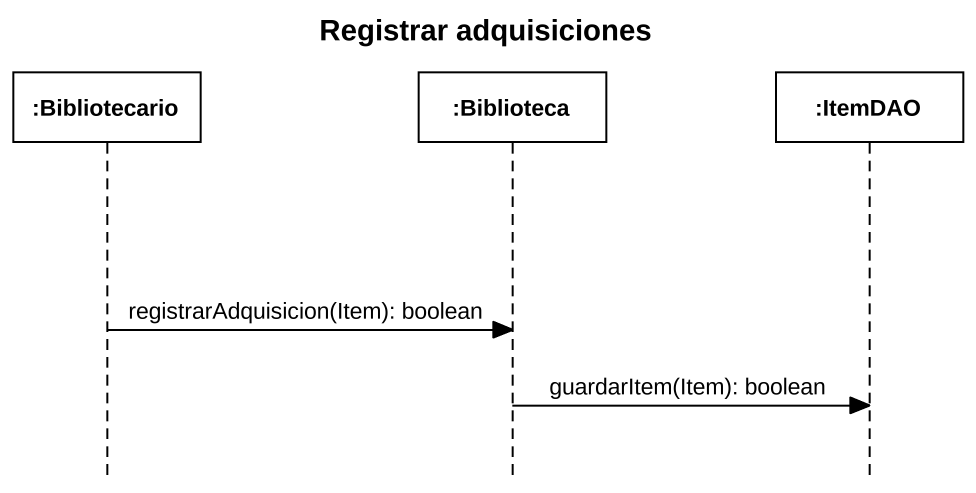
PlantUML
@startuml
title Registrar adquisiciones
hide footbox
participant ":Bibliotecario" as Bibliotecario
participant ":Biblioteca" as Biblioteca
participant ":ItemDAO" as ItemDAO

Bibliotecario -> Biblioteca : registrarAdquisicion(Item): boolean
Biblioteca -> ItemDAO : guardarItem(Item): boolean
@enduml
